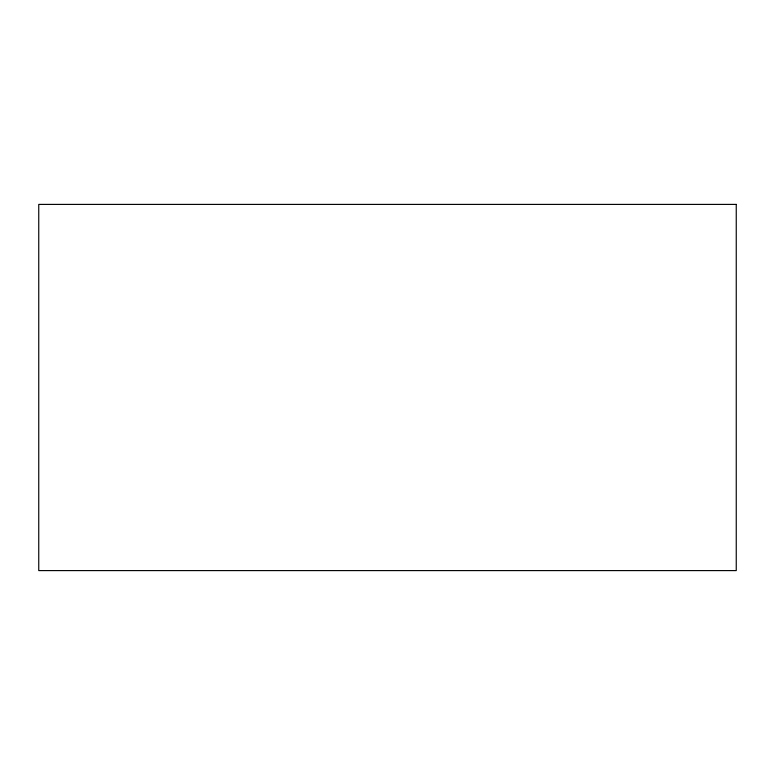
<?xml version="1.0" encoding="UTF-8"?>
<svg xmlns="http://www.w3.org/2000/svg" width="775" height="775" viewBox="0 0 775 775"><rect width="100%" height="100%" fill="white"/><g stroke="black" fill="none" stroke-linecap="round" stroke-linejoin="round"><path stroke-width="1.16" d="M736.25 204.406L38.75 204.406L38.75 570.594L736.25 570.594L736.25 204.406"/></g></svg>
